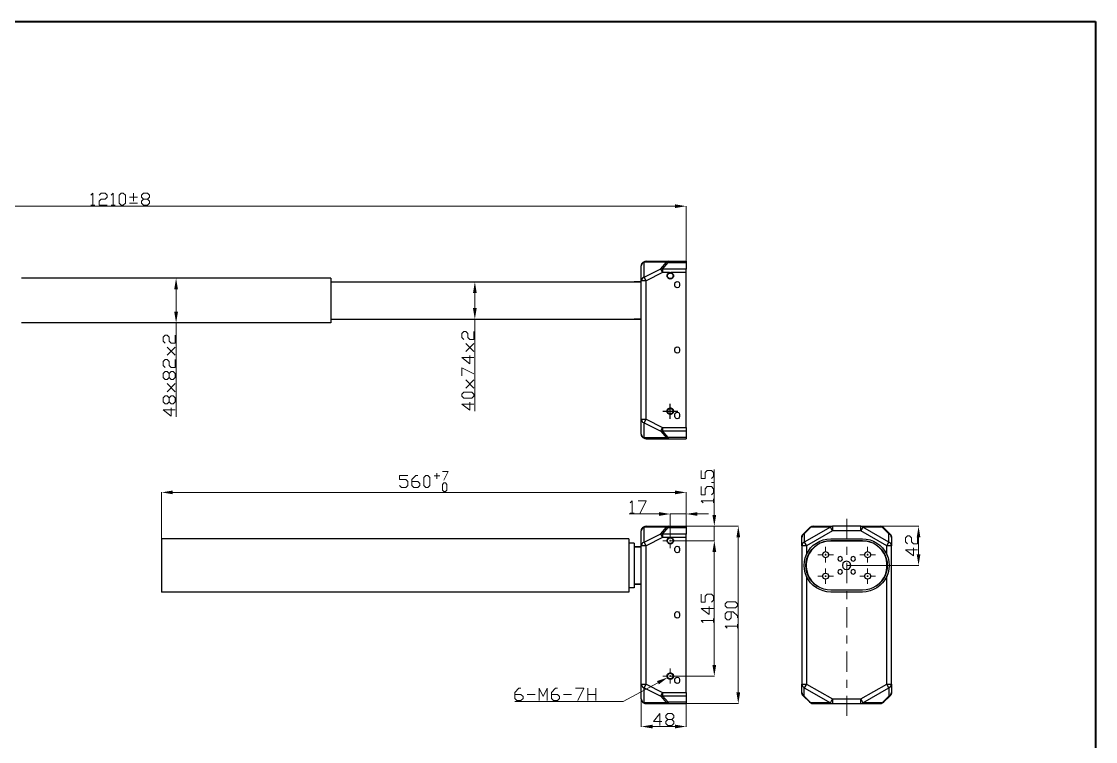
# Model space of a CAD drawing. Header units: millimetres. Extents: x 12 to 201, y 0 to 142.
# Drawn here: x 84.9 to 201.2, y 64.2 to 142.2 of the extents above; entities that cross this region are included whole.
import ezdxf

# ---------------------------------------------------------------- set-up
doc = ezdxf.new("R2010")
doc.units = ezdxf.units.MM

msp = doc.modelspace()

# ---------------------------------------------------------------- hatches: boundary and pattern name
h = msp.add_hatch(color=7)
h.dxf.hatch_style = 2
h.paths.add_polyline_path([(155.6518, 122.382296), (155.6518, 121.977696), (156.865002, 122.180225)])
h = msp.add_hatch(color=7)
h.dxf.hatch_style = 2
h.paths.add_polyline_path([(101.466615, 113.182099), (101.871216, 113.182099), (101.669003, 114.395196)])
h = msp.add_hatch(color=7)
h.dxf.hatch_style = 2
h.paths.add_polyline_path([(133.793583, 112.777816), (134.198007, 112.777816), (133.995901, 113.990701)])
h = msp.add_hatch(color=7)
h.dxf.hatch_style = 2
h.paths.add_polyline_path([(101.466615, 110.755905), (101.871216, 110.755905), (101.669003, 109.542702)])
h = msp.add_hatch(color=7)
h.dxf.hatch_style = 2
h.paths.add_polyline_path([(133.793583, 111.160118), (134.198007, 111.160118), (133.995901, 109.947197)])
h = msp.add_hatch(color=7)
h.dxf.hatch_style = 2
h.paths.add_polyline_path([(101.314991, 91.403398), (101.314991, 90.998797), (100.102106, 91.201221)])
h = msp.add_hatch(color=7)
h.dxf.hatch_style = 2
h.paths.add_polyline_path([(155.6518, 91.403398), (155.6518, 90.998797), (156.865002, 91.201221)])
h = msp.add_hatch(color=7)
h.dxf.hatch_style = 2
h.paths.add_polyline_path([(153.933384, 89.065399), (153.933384, 88.660798), (155.146587, 88.863328)])
h = msp.add_hatch(color=7)
h.dxf.hatch_style = 2
h.paths.add_polyline_path([(158.078205, 89.065399), (158.078205, 88.660798), (156.865002, 88.863328)])
h = msp.add_hatch(color=7)
h.dxf.hatch_style = 2
h.paths.add_polyline_path([(159.707509, 88.756718), (160.112004, 88.756718), (159.909616, 87.543515)])
h = msp.add_hatch(color=7)
h.dxf.hatch_style = 2
h.paths.add_polyline_path([(162.303389, 86.330595), (162.707708, 86.330595), (162.505496, 87.543515)])
h = msp.add_hatch(color=7)
h.dxf.hatch_style = 2
h.paths.add_polyline_path([(181.808896, 86.330595), (182.213391, 86.330595), (182.011285, 87.543515)])
h = msp.add_hatch(color=7)
h.dxf.hatch_style = 2
h.paths.add_polyline_path([(159.707509, 84.763415), (160.112004, 84.763415), (159.909616, 85.976618)])
h = msp.add_hatch(color=7)
h.dxf.hatch_style = 2
h.paths.add_polyline_path([(159.707509, 84.763415), (160.112004, 84.763415), (159.909616, 85.976618)])
h = msp.add_hatch(color=7)
h.dxf.hatch_style = 2
h.paths.add_polyline_path([(181.808896, 84.510826), (182.213391, 84.510826), (182.011285, 83.297623)])
h = msp.add_hatch(color=7)
h.dxf.hatch_style = 2
h.paths.add_polyline_path([(159.707509, 72.53141), (160.112004, 72.53141), (159.909616, 71.318313)])
h = msp.add_hatch(color=7)
h.dxf.hatch_style = 2
h.paths.add_polyline_path([(153.714697, 70.779304), (153.906114, 70.423104), (154.879216, 71.174803)])
h = msp.add_hatch(color=7)
h.dxf.hatch_style = 2
h.paths.add_polyline_path([(162.303389, 69.549203), (162.707708, 69.549203), (162.505496, 68.336)])
h = msp.add_hatch(color=7)
h.dxf.hatch_style = 2
h.paths.add_polyline_path([(153.225712, 66.060513), (153.225712, 65.6563), (152.012615, 65.858406)])
h = msp.add_hatch(color=7)
h.dxf.hatch_style = 2
h.paths.add_polyline_path([(155.6518, 66.060513), (155.6518, 65.6563), (156.865002, 65.858406)])

# ---------------------------------------------------------------- linework, layer by layer
at = {"color": 7, "lineweight": 40}
for points in [[(11.680084, 142.171613), (201.160486, 142.171613)], [(201.160486, 142.171613), (201.160486, 0.2386)]]:
    msp.add_lwpolyline(points, dxfattribs=at)
at = {"color": 7, "lineweight": 9}
for points in [[(92.452684, 123.376213), (92.671794, 123.595323), (92.671794, 122.281226)], [(93.328702, 123.376213), (93.547882, 123.595323), (93.985786, 123.595323), (94.205002, 123.376213), (94.205002, 123.15742), (93.985786, 122.93831), (93.547882, 122.93831), (93.328702, 122.719199), (93.328702, 122.281226), (94.205002, 122.281226)], [(94.643011, 123.376213), (94.862086, 123.595323), (94.862086, 122.281226)], [(97.052412, 122.719129), (97.052412, 123.595605)], [(98.147505, 122.281226), (97.928395, 122.500124), (97.928395, 122.719199), (98.147505, 122.93831), (98.585514, 122.93831), (98.804589, 123.15742), (98.804589, 123.376213), (98.585514, 123.595323), (98.147505, 123.595323), (97.928395, 123.376213), (97.928395, 123.15742), (98.147505, 122.93831)], [(155.6518, 122.180225), (35.605085, 122.180225)], [(92.452684, 122.281226), (92.890587, 122.281226)], [(94.643011, 122.281226), (95.080914, 122.281226)], [(96.614297, 123.157314), (97.490492, 123.157314)], [(96.614297, 122.500195), (97.490492, 122.500195)], [(98.585584, 122.93831), (98.804695, 122.719199), (98.804695, 122.500124), (98.585584, 122.281296), (98.147611, 122.281296)], [(156.865002, 112.208503), (156.865002, 122.198429)], [(101.6508, 114.395196), (101.662583, 114.395196)], [(133.762997, 113.990701), (134.014104, 113.990701)], [(101.669003, 113.182099), (101.669003, 110.756011)], [(133.995795, 112.777816), (133.995795, 111.160012)], [(101.6508, 109.542702), (101.662583, 109.542702)], [(101.669003, 109.542702), (101.669003, 99.366228)], [(133.762997, 109.947197), (134.014104, 109.947197)], [(133.995795, 109.947197), (133.995795, 99.989621)], [(100.472593, 107.352411), (100.2538, 107.571204), (100.2538, 108.009424), (100.472593, 108.228605), (100.691386, 108.228605), (100.910813, 108.009424), (100.910813, 107.571204), (101.129712, 107.352411), (101.567897, 107.352411), (101.567897, 108.228605)], [(132.799384, 107.756624), (132.580592, 107.975699), (132.580592, 108.413708), (132.799384, 108.63303), (133.018601, 108.63303), (133.237711, 108.413708), (133.237711, 107.975699), (133.456504, 107.756624), (133.894689, 107.756624), (133.894689, 108.63303)], [(133.894689, 106.442597), (133.018601, 107.318826)], [(133.018706, 106.442597), (133.894901, 107.318826)], [(101.567897, 106.038208), (100.691386, 106.914402)], [(100.691491, 106.038208), (101.568003, 106.914402)], [(133.456609, 106.004518), (133.456609, 105.128323), (132.580415, 105.785725), (133.894795, 105.785725)], [(100.472593, 104.724005), (100.2538, 104.943115), (100.2538, 105.381018), (100.472593, 105.600411), (100.691386, 105.600411), (100.910813, 105.381018), (100.910813, 104.943115), (101.129712, 104.724005), (101.567897, 104.724005), (101.567897, 105.600411)], [(132.580486, 103.814226), (132.580486, 104.69042), (133.894583, 104.033019)], [(101.567897, 103.628912), (101.348787, 103.409802), (101.129712, 103.409802), (100.910884, 103.628912), (100.910884, 104.066921), (100.691386, 104.285996), (100.472699, 104.285996), (100.2538, 104.066921), (100.2538, 103.628912), (100.472699, 103.409802), (100.691386, 103.409802), (100.910884, 103.628912)], [(100.910813, 104.066815), (101.129606, 104.285925), (101.348716, 104.285925), (101.567791, 104.066815), (101.567791, 103.628806)], [(101.567897, 102.095705), (100.691386, 102.971899)], [(100.691491, 102.095705), (101.568003, 102.971899)], [(133.894689, 102.499917), (133.018601, 103.376111)], [(133.018706, 102.499917), (133.894901, 103.376111)], [(101.567897, 101.0004), (101.348787, 100.781501), (101.129712, 100.781501), (100.910884, 101.0004), (100.910884, 101.438621), (100.691386, 101.657413), (100.472699, 101.657413), (100.2538, 101.438621), (100.2538, 101.0004), (100.472699, 100.781501), (100.691386, 100.781501), (100.910884, 101.0004)], [(100.910813, 101.438621), (101.129606, 101.657413), (101.348716, 101.657413), (101.567791, 101.438621), (101.567791, 101.00033)], [(101.129712, 100.343316), (101.129712, 99.467122), (100.253483, 100.124418), (101.568003, 100.124418)], [(133.456609, 100.966816), (133.456609, 100.090516), (132.580415, 100.747917), (133.894795, 100.747917)], [(125.855201, 91.937398), (126.073994, 91.718499), (126.512285, 91.718499), (126.731395, 91.937398), (126.731395, 92.375618), (126.512285, 92.594411), (125.855201, 92.594411), (125.855201, 93.032596), (126.731395, 93.032596)], [(127.16951, 92.375513), (127.826206, 92.375513), (128.045598, 92.156402), (128.045598, 91.937327), (127.826206, 91.718499), (127.388302, 91.718499), (127.16951, 91.937327), (127.16951, 92.594411), (127.607413, 93.032596), (127.826206, 93.032596)], [(130.191898, 92.988817), (129.5787, 92.988817)], [(129.885193, 92.682006), (129.885193, 93.295628)], [(130.498709, 93.448698), (131.111907, 93.448698), (130.651885, 92.52883)], [(159.589611, 92.699221), (159.808404, 92.918296), (159.808404, 93.3562), (159.589611, 93.575627), (159.151391, 93.575627), (158.932598, 93.3562), (158.932598, 92.699221), (158.494307, 92.699221), (158.494307, 93.575627)], [(159.909616, 88.756718), (159.909616, 93.676416)], [(159.589611, 90.94701), (159.808404, 91.165908), (159.808404, 91.604129), (159.589611, 91.823204), (159.151391, 91.823204), (158.932598, 91.604129), (158.932598, 90.94701), (158.494307, 90.94701), (158.494307, 91.823204)], [(159.80851, 92.261318), (159.589717, 92.261318)], [(100.102106, 85.032902), (100.102106, 91.219319)], [(101.314991, 91.201327), (155.651588, 91.201327)], [(156.865002, 85.032902), (156.865002, 91.219319)], [(150.793485, 90.059315), (151.012596, 90.278425), (151.012596, 88.964328)], [(151.669609, 90.278601), (152.546085, 90.278601), (151.88879, 88.964398)], [(158.713487, 90.070921), (158.494412, 90.289714), (159.80851, 90.289714)], [(159.80851, 90.070921), (159.80851, 90.508824)], [(153.933384, 88.863328), (150.692485, 88.863328)], [(150.793485, 88.964328), (151.231706, 88.964328)], [(155.146587, 86.791711), (155.146587, 88.881601)], [(156.865002, 88.863328), (155.146587, 88.863328)], [(156.865002, 87.0443), (156.865002, 88.881425)], [(158.078205, 88.863328), (159.291091, 88.863328)], [(174.234016, 86.168529), (174.234016, 88.330527)], [(155.26639, 87.543515), (159.927713, 87.543515)], [(155.627811, 87.543515), (162.523911, 87.543515)], [(159.909616, 85.976618), (159.909616, 87.543515)], [(176.815291, 87.543515), (182.0291, 87.543515)], [(155.146587, 86.234498), (155.146587, 86.78522)], [(155.146587, 85.890716), (155.146587, 86.062413)], [(162.505496, 86.330595), (162.505496, 69.549203)], [(180.814909, 85.639821), (180.596117, 85.858613), (180.596117, 86.296799), (180.814909, 86.515909), (181.033702, 86.515909), (181.252813, 86.296799), (181.252813, 85.858613), (181.471887, 85.639821), (181.909896, 85.639821), (181.909896, 86.515909)], [(182.011214, 86.330595), (182.011214, 84.51072)], [(154.337914, 85.976618), (154.8886, 85.976618)], [(155.060685, 85.976618), (155.232312, 85.976618)], [(155.146587, 85.16791), (155.146587, 85.718702)], [(155.152901, 85.976618), (159.92789, 85.976618)], [(155.309394, 85.976618), (159.92789, 85.976618)], [(155.404185, 85.976618), (155.955189, 85.976618)], [(171.953096, 84.718224), (171.953096, 85.299425)], [(174.234016, 84.449795), (174.234016, 85.309303)], [(176.502201, 84.718224), (176.502201, 85.299425)], [(181.471993, 85.2016), (181.471993, 84.325512), (180.595799, 84.982807), (181.910002, 84.982807)], [(159.909616, 84.763415), (159.909616, 72.531516)], [(159.909616, 84.763415), (159.909616, 83.55053)], [(171.114014, 84.460308), (171.695392, 84.460308)], [(171.866983, 84.460308), (172.038892, 84.460308)], [(171.953096, 84.374407), (171.953096, 84.545998)], [(171.953096, 83.621226), (171.953096, 84.202428)], [(172.210695, 84.460308), (172.792284, 84.460308)], [(175.663084, 84.460308), (176.244391, 84.460308)], [(176.4163, 84.460308), (176.587891, 84.460308)], [(176.502201, 84.374407), (176.502201, 84.545998)], [(176.502201, 83.621226), (176.502201, 84.202428)], [(176.760117, 84.460308), (177.341283, 84.460308)], [(171.953096, 82.392819), (171.953096, 82.974408)], [(174.234016, 81.366623), (174.234016, 83.590499)], [(174.234016, 83.297623), (182.0291, 83.297623)], [(176.502201, 82.392819), (176.502201, 82.974408)], [(171.114014, 82.13522), (171.695392, 82.13522)], [(171.866983, 82.13522), (172.038892, 82.13522)], [(171.953096, 82.049319), (171.953096, 82.221016)], [(171.953096, 81.296103), (171.953096, 81.87741)], [(172.210695, 82.13522), (172.792284, 82.13522)], [(175.663084, 82.13522), (176.244391, 82.13522)], [(176.4163, 82.13522), (176.587891, 82.13522)], [(176.502201, 82.049319), (176.502201, 82.221016)], [(176.502201, 81.296103), (176.502201, 81.87741)], [(176.760117, 82.13522), (177.341283, 82.13522)], [(174.234016, 79.648102), (174.234016, 80.507327)], [(159.589611, 79.304602), (159.808404, 79.523395), (159.808404, 79.961615), (159.589611, 80.180796), (159.151391, 80.180796), (158.932598, 79.961615), (158.932598, 79.304602), (158.494307, 79.304602), (158.494307, 80.180796)], [(159.370607, 78.866417), (159.370607, 77.990328), (158.494201, 78.647624), (159.808616, 78.647624)], [(162.404496, 77.611304), (162.404496, 77.830097), (161.966204, 78.268423), (161.309085, 78.268423), (161.090292, 78.049525), (161.090292, 77.611304), (161.309085, 77.392511), (161.528196, 77.392511), (161.747412, 77.611304), (161.747412, 78.268423)], [(174.234016, 76.564718), (174.234016, 78.788911)], [(158.713487, 77.114311), (158.494412, 77.333103), (159.80851, 77.333103)], [(159.80851, 77.114311), (159.80851, 77.552214)], [(161.309085, 76.516105), (161.090292, 76.735216), (162.404496, 76.735216)], [(162.404496, 76.516105), (162.404496, 76.954008)], [(174.234016, 74.846126), (174.234016, 75.705316)], [(174.234016, 71.762919), (174.234016, 73.98683)], [(155.146587, 71.576123), (155.146587, 72.127126)], [(154.337914, 71.318419), (154.8886, 71.318419)], [(155.060685, 71.318419), (155.232312, 71.318419)], [(155.137414, 71.318419), (155.155582, 71.318419)], [(155.146587, 71.232306), (155.146587, 71.404214)], [(155.146587, 71.309317), (155.146587, 71.327309)], [(155.146587, 70.509499), (155.146587, 71.060609)], [(155.152901, 71.318419), (159.92789, 71.318419)], [(155.404185, 71.318419), (155.955189, 71.318419)], [(174.234016, 70.044326), (174.234016, 70.903517)], [(138.333903, 69.337607), (138.990987, 69.337607), (139.210415, 69.118496), (139.210415, 68.899421), (138.990987, 68.680629), (138.553014, 68.680629), (138.333903, 68.899421), (138.333903, 69.556505), (138.772194, 69.994726), (138.990987, 69.994726)], [(140.962415, 68.680523), (140.962415, 69.99462), (141.400283, 69.118496), (141.838504, 69.99462), (141.838504, 68.680523)], [(142.276583, 69.337607), (142.933702, 69.337607), (143.152812, 69.118496), (143.152812, 68.899421), (142.933702, 68.680629), (142.495517, 68.680629), (142.276583, 68.899421), (142.276583, 69.556505), (142.714592, 69.994726), (142.933702, 69.994726)], [(144.904813, 69.994796), (145.781289, 69.994796), (145.123888, 68.680629)], [(146.219086, 68.680523), (146.219086, 69.99462)], [(147.095104, 69.994796), (147.095104, 68.680629)], [(150.043903, 68.579417), (153.810406, 70.601221)], [(138.333903, 68.579417), (150.043903, 68.579417)], [(139.648106, 69.337607), (140.524301, 69.337607)], [(143.590892, 69.337607), (144.467016, 69.337607)], [(146.219086, 69.337607), (147.09521, 69.337607)], [(152.012615, 69.465312), (152.012615, 65.840203)], [(156.865002, 69.192721), (156.865002, 65.840027)], [(174.234016, 67.02282), (174.234016, 69.184819)], [(156.133588, 68.336), (162.523911, 68.336)], [(154.219592, 66.397521), (153.343504, 66.397521), (154.000906, 67.273716), (154.000906, 65.959301)], [(154.876817, 65.959407), (154.657884, 66.178517), (154.657884, 66.397627), (154.876817, 66.61642), (155.315003, 66.61642), (155.533796, 66.835495), (155.533796, 67.054711), (155.315003, 67.273504), (154.876817, 67.273504), (154.657884, 67.054711), (154.657884, 66.835495), (154.876817, 66.61642)], [(155.315003, 66.616526), (155.533796, 66.397698), (155.533796, 66.178623), (155.315003, 65.959513), (154.876712, 65.959513)], [(153.225712, 65.858301), (155.6518, 65.858301)]]:
    msp.add_lwpolyline(points, dxfattribs=at)
for points in [[(95.738209, 122.281226), (95.518993, 122.500124), (95.518993, 123.376213), (95.738209, 123.595323), (95.957284, 123.595323), (96.176112, 123.376213), (96.176112, 122.500124), (95.957284, 122.281226)], [(133.894689, 101.6239), (133.675896, 101.405001), (132.799384, 101.405001), (132.580592, 101.6239), (132.580592, 101.842622), (132.799384, 102.06212), (133.675896, 102.06212), (133.894689, 101.842622)], [(128.702611, 91.718429), (128.483501, 91.937221), (128.483501, 92.813416), (128.702611, 93.032596), (128.92151, 93.032596), (129.140585, 92.813416), (129.140585, 91.937221), (128.92151, 91.718429)], [(130.651885, 91.302327), (130.498603, 91.455609), (130.498603, 92.068808), (130.651885, 92.222125), (130.805202, 92.222125), (130.958696, 92.068808), (130.958696, 91.455609), (130.805202, 91.302327)], [(162.404496, 78.925507), (162.185597, 78.706397), (161.309085, 78.706397), (161.090292, 78.925507), (161.090292, 79.1443), (161.309085, 79.363516), (162.185597, 79.363516), (162.404496, 79.1443)]]:
    msp.add_lwpolyline(points, close=True, dxfattribs=at)
at = {"color": 7, "lineweight": 25}
for points in [[(152.316815, 116.112024), (152.156795, 116.01621), (152.050186, 115.875099), (152.012615, 115.709505)], [(152.012615, 115.709505), (152.014484, 115.75332), (152.020199, 115.7971), (152.030007, 115.840103), (152.043095, 115.882225), (152.059993, 115.9229), (152.080383, 115.9622), (152.104196, 115.999312), (152.131007, 116.034025), (152.160711, 116.066798)], [(152.012615, 114.099815), (152.012615, 115.709399)], [(152.160817, 116.066728), (152.193096, 116.096396), (152.228091, 116.123207), (152.265415, 116.14702), (152.304503, 116.16741), (152.345214, 116.184308), (152.387194, 116.197608), (152.430198, 116.207027), (152.474013, 116.212919), (152.518216, 116.214612)], [(152.518004, 116.214718), (152.411783, 116.188224), (152.316709, 116.112095)], [(154.718914, 116.112024), (152.316815, 116.112024)], [(152.316815, 114.502299), (152.316815, 116.111918)], [(152.316815, 114.502299), (154.10621, 115.39712)], [(152.518004, 116.214718), (154.920103, 116.214718)], [(154.10621, 115.39712), (154.718914, 116.111918)], [(154.307505, 114.994706), (154.10621, 115.397226)], [(154.307505, 115.351929), (154.10621, 115.39712)], [(156.865002, 115.351929), (154.307399, 115.351929)], [(154.307505, 115.351929), (154.920209, 116.066728)], [(154.307505, 115.351929), (154.307505, 115.188029)], [(154.307505, 115.187923), (154.307505, 114.994495)], [(154.920209, 116.214718), (154.813811, 116.188224), (154.718914, 116.112095)], [(154.920209, 116.066728), (154.718914, 116.111918)], [(154.920209, 116.176406), (154.920209, 116.214824)], [(154.920209, 116.214718), (156.865002, 116.214718)], [(154.920209, 116.176406), (154.920209, 116.066728)], [(154.920209, 116.066728), (156.865002, 116.066728)], [(156.865002, 116.214718), (156.865002, 116.066798)], [(156.865002, 116.066728), (156.865002, 115.352)], [(156.865002, 114.994706), (156.865002, 115.352)], [(118.399595, 114.395196), (84.9382, 114.395196)], [(118.399595, 114.395196), (118.399595, 109.542702)], [(118.399595, 113.990701), (152.012685, 113.990701)], [(152.012615, 113.990701), (151.254284, 113.990701)], [(152.316815, 114.502299), (152.156795, 114.40652), (152.050186, 114.265409), (152.012615, 114.099709)], [(152.012615, 99.122423), (152.012615, 114.099921)], [(152.160817, 114.099815), (152.012685, 114.099815)], [(152.518004, 114.099815), (152.160711, 114.099815)], [(152.518004, 114.099815), (152.316709, 114.502405)], [(152.518004, 99.122423), (152.518004, 114.099921)], [(154.307505, 114.994706), (152.51811, 114.099815)], [(155.075608, 114.994706), (154.307399, 114.994706)], [(155.217495, 114.994706), (155.278314, 114.976221), (155.335393, 114.947117), (155.387216, 114.907218), (155.431596, 114.857511), (155.465992, 114.800114), (155.488393, 114.739013), (155.499117, 114.675725), (155.498588, 114.612119), (155.486417, 114.549924), (155.463205, 114.490199), (155.428703, 114.434919), (155.383689, 114.385318), (155.329996, 114.345525), (155.271505, 114.316915), (155.20991, 114.299699), (155.146587, 114.294019), (155.083193, 114.299699), (155.021597, 114.316915), (154.963107, 114.345525), (154.908991, 114.385318), (154.864117, 114.434919), (154.829898, 114.490199), (154.806509, 114.549924), (154.794514, 114.612119), (154.793703, 114.675725), (154.804498, 114.739013), (154.827111, 114.800114), (154.861295, 114.857511), (154.90571, 114.907218), (154.957392, 114.947117), (155.014507, 114.976221), (155.075608, 114.994706)], [(155.146587, 114.344713), (155.091095, 114.350111), (155.037402, 114.365104), (154.987696, 114.389728), (154.942999, 114.422818), (154.905392, 114.464023), (154.8759, 114.511225), (154.855616, 114.562695), (154.844785, 114.617305), (154.844609, 114.673008), (154.854204, 114.727513), (154.873501, 114.77983), (154.902288, 114.827596), (154.939294, 114.8688), (154.983215, 114.903408), (155.032604, 114.928525), (155.085486, 114.94493)], [(155.075608, 114.994706), (155.146587, 115.002326)], [(155.075608, 114.94493), (155.085486, 114.994706)], [(155.085486, 114.94493), (155.146587, 114.951103)], [(155.2073, 114.94493), (155.260499, 114.928525), (155.309711, 114.903408), (155.354091, 114.8688), (155.390815, 114.827596), (155.41939, 114.77983), (155.438898, 114.727513), (155.448706, 114.673008), (155.448494, 114.617305), (155.437205, 114.562695), (155.416814, 114.511225), (155.387393, 114.464023), (155.349787, 114.422818), (155.305407, 114.389728), (155.255313, 114.365104), (155.201585, 114.350111), (155.146516, 114.344713)], [(155.146587, 114.951315), (155.146587, 115.002397)], [(155.146587, 115.002397), (155.217495, 114.994706)], [(155.146587, 114.94493), (155.2073, 114.951103)], [(155.2073, 114.94493), (155.217495, 114.994706)], [(156.865002, 114.994706), (155.217495, 114.994706)], [(155.6518, 113.78863), (155.685702, 113.914995), (155.7782, 114.007528), (155.904812, 114.041395), (156.031001, 114.007528), (156.123711, 113.914995), (156.157401, 113.78863)], [(156.865002, 98.227496), (156.865002, 114.994706)], [(155.6518, 113.586523), (155.6518, 113.7887)], [(156.157401, 113.586523), (156.123711, 113.460229), (156.031001, 113.367695), (155.9046, 113.333405), (155.7782, 113.367695), (155.685807, 113.460229), (155.6518, 113.586523)], [(156.157401, 113.78863), (156.157401, 113.586523)], [(118.399595, 109.542702), (84.9382, 109.542702)], [(118.399595, 109.947197), (152.012685, 109.947197)], [(152.012615, 109.947197), (151.254284, 109.947197)], [(155.6518, 106.712225), (155.685702, 106.83852), (155.7782, 106.930912), (155.904812, 106.96492), (156.031001, 106.930912), (156.123711, 106.83852), (156.157401, 106.712225)], [(155.6518, 106.510013), (155.6518, 106.712225)], [(156.157401, 106.510013), (156.123711, 106.383613), (156.031001, 106.29122), (155.9046, 106.257318), (155.7782, 106.29122), (155.685807, 106.383613), (155.6518, 106.510013)], [(156.157401, 106.712225), (156.157401, 106.510013)], [(154.337914, 99.989621), (155.955294, 99.989621)], [(155.146587, 99.635715), (155.081499, 99.641606), (155.0162, 99.660515), (154.952312, 99.693605), (154.896291, 99.739396), (154.850183, 99.796511), (154.81741, 99.859305), (154.799101, 99.923405), (154.792609, 99.989621), (154.798501, 100.054426), (154.81741, 100.11962), (154.8505, 100.183614), (154.896291, 100.239917), (154.953406, 100.285919), (155.0162, 100.31841), (155.080088, 100.337107), (155.146587, 100.343316)], [(155.146587, 99.180913), (155.146587, 100.7984)], [(155.146587, 100.343316), (155.211286, 100.337601), (155.276585, 100.31841), (155.340791, 100.28532), (155.396812, 100.239811), (155.442885, 100.182696), (155.475305, 100.11962), (155.494002, 100.055802), (155.500317, 99.989621), (155.494602, 99.924816), (155.475305, 99.859305), (155.442285, 99.795417), (155.396812, 99.739396), (155.339591, 99.693323), (155.276585, 99.660515), (155.212697, 99.6421), (155.146587, 99.635715)], [(152.012615, 99.122423), (152.160711, 99.122423)], [(152.012615, 99.122423), (152.050186, 98.956723), (152.156795, 98.81533), (152.316709, 98.719798)], [(152.012615, 97.512698), (152.012615, 99.122317)], [(152.160817, 99.122423), (152.518216, 99.122423)], [(152.316815, 98.719798), (152.51811, 99.122423)], [(152.518004, 99.122423), (154.307399, 98.227496)], [(155.6518, 99.635715), (155.685702, 99.762009), (155.7782, 99.854401), (155.904812, 99.888727), (156.031001, 99.854401), (156.123711, 99.762009), (156.157401, 99.635715)], [(155.6518, 99.433502), (155.6518, 99.635715)], [(156.157401, 99.433502), (156.123711, 99.307102), (156.031001, 99.21471), (155.9046, 99.180808), (155.7782, 99.21471), (155.685807, 99.307102), (155.6518, 99.433502)], [(156.157401, 99.635715), (156.157401, 99.433502)], [(152.316815, 98.719798), (154.10621, 97.825012)], [(152.316815, 97.110214), (152.316815, 98.719727)], [(154.10621, 97.825012), (154.307505, 98.227496)], [(154.10621, 97.825012), (154.307505, 97.870203)], [(154.10621, 97.825012), (154.718914, 97.11032)], [(154.307505, 98.227496), (156.865002, 98.227496)], [(154.307505, 98.227496), (154.307505, 98.034103)], [(154.307505, 98.034209), (154.307505, 97.870309)], [(154.307505, 97.870309), (156.865002, 97.870309)], [(154.920209, 97.155405), (154.307505, 97.870203)], [(156.865002, 98.227496), (156.865002, 97.870203)], [(156.865002, 97.870309), (156.865002, 97.15551)], [(152.012615, 97.512698), (152.050186, 97.346998), (152.156795, 97.205922), (152.316709, 97.110108)], [(152.160817, 97.155405), (152.131113, 97.187895), (152.104302, 97.222715), (152.080489, 97.260003), (152.060204, 97.299303), (152.043201, 97.339801), (152.029901, 97.381923), (152.020305, 97.424821), (152.014308, 97.468706), (152.012685, 97.512804)], [(152.518004, 97.007414), (152.474189, 97.009425), (152.430092, 97.014823), (152.387194, 97.0247), (152.345284, 97.037612), (152.304291, 97.054616), (152.265309, 97.075006), (152.228197, 97.098713), (152.193202, 97.125595), (152.160711, 97.155299)], [(154.718914, 97.110214), (152.316815, 97.110214)], [(152.316815, 97.110214), (152.411783, 97.033626), (152.51811, 97.00752)], [(152.518004, 97.007414), (154.920103, 97.007414)], [(154.718914, 97.110214), (154.920209, 97.155405)], [(154.718914, 97.110214), (154.813811, 97.033626), (154.920209, 97.00752)], [(156.865002, 97.155405), (154.920103, 97.155405)], [(154.920209, 97.155405), (154.920209, 97.045726)], [(154.920209, 97.007414), (154.920209, 97.045902)], [(154.920209, 97.007414), (156.865002, 97.007414)], [(156.865002, 97.155405), (156.865002, 97.00752)], [(152.316815, 87.440822), (152.156795, 87.344901), (152.050186, 87.203896), (152.012615, 87.038126)], [(152.012615, 87.038196), (152.014484, 87.082117), (152.020199, 87.125897), (152.030007, 87.168901), (152.043095, 87.211022), (152.059993, 87.251698), (152.080383, 87.290997), (152.104196, 87.328003), (152.131007, 87.362823), (152.160711, 87.395596)], [(152.160817, 87.395525), (152.193096, 87.425229), (152.228091, 87.452005), (152.265415, 87.475817), (152.304503, 87.496208), (152.345214, 87.513106), (152.387194, 87.526406), (152.430198, 87.536001), (152.474013, 87.541716), (152.518216, 87.54341)], [(152.518004, 87.543515), (152.411783, 87.517198), (152.316709, 87.440928)], [(154.718914, 87.440822), (152.316815, 87.440822)], [(152.316815, 85.831097), (152.316815, 87.440716)], [(152.518004, 87.543515), (154.920103, 87.543515)], [(154.10621, 86.726023), (154.718914, 87.440716)], [(154.307505, 86.680727), (154.920209, 87.395419)], [(154.920209, 87.543515), (154.813811, 87.517198), (154.718914, 87.440928)], [(154.920209, 87.395525), (154.718914, 87.440716)], [(154.920209, 87.505098), (154.920209, 87.543515)], [(154.920209, 87.543515), (156.865002, 87.543515)], [(154.920209, 87.505098), (154.920209, 87.395419)], [(154.920209, 87.395525), (156.865002, 87.395525)], [(156.865002, 87.543515), (156.865002, 87.395701)], [(156.865002, 87.395525), (156.865002, 86.680797)], [(170.237997, 87.395525), (169.523304, 86.680797)], [(172.467305, 87.440822), (169.650692, 85.831203)], [(170.365596, 87.440822), (169.650798, 86.726129)], [(170.237997, 87.395525), (170.254083, 87.41073), (170.270487, 87.425229), (170.287809, 87.439023), (170.305589, 87.452005), (170.323898, 87.464528), (170.342595, 87.475817), (170.362104, 87.486224), (170.381895, 87.496208), (170.402003, 87.505204)], [(170.365596, 87.440822), (170.238103, 87.395525)], [(172.467305, 87.440822), (170.365385, 87.440822)], [(170.595608, 87.543515), (170.474005, 87.517198), (170.365702, 87.440928)], [(170.402003, 87.505098), (170.422605, 87.513), (170.443207, 87.520408), (170.464797, 87.5263), (170.486317, 87.531697), (170.507801, 87.535895), (170.529497, 87.539317), (170.551299, 87.54161), (170.573312, 87.543304), (170.595713, 87.543515)], [(170.595608, 87.543515), (172.697387, 87.543515)], [(172.697316, 87.543515), (172.57589, 87.517198), (172.467411, 87.440928)], [(172.697316, 87.038196), (172.467411, 87.440928)], [(175.758087, 87.543515), (172.697316, 87.543515)], [(172.697316, 87.543515), (172.697316, 87.395701)], [(172.697316, 87.395525), (172.697316, 87.038126)], [(175.758087, 87.543515), (177.860007, 87.543515)], [(175.758087, 87.395525), (175.758087, 87.54341)], [(175.758087, 87.038196), (175.758087, 87.395596)], [(175.988098, 87.440822), (175.879196, 87.51741), (175.758193, 87.543515)], [(175.988098, 87.440822), (175.758193, 87.038126)], [(178.089807, 87.440822), (175.987992, 87.440822)], [(178.804605, 85.831097), (175.987992, 87.440716)], [(177.859796, 87.543515), (177.881809, 87.543198), (177.903611, 87.541505), (177.925695, 87.539317), (177.947708, 87.536213), (177.969192, 87.531627), (177.990712, 87.526229), (178.011596, 87.520303), (178.032516, 87.513212), (178.0534, 87.505098)], [(178.089807, 87.440822), (177.980904, 87.51741), (177.860007, 87.543515)], [(178.053294, 87.505098), (178.073403, 87.496314), (178.093194, 87.486506), (178.112385, 87.475711), (178.131117, 87.464423), (178.149814, 87.452216), (178.167312, 87.439305), (178.18481, 87.425405), (178.201214, 87.41073), (178.216983, 87.395419)], [(178.217089, 87.395525), (178.089807, 87.440716)], [(178.804605, 86.726023), (178.089913, 87.440716)], [(178.931887, 86.680727), (178.217195, 87.395419)], [(100.102106, 86.178724), (100.102106, 80.416522)], [(150.648106, 86.178724), (100.102211, 86.178724)], [(150.648106, 86.178724), (150.648106, 80.416522)], [(152.012615, 85.428507), (152.012615, 87.038126)], [(152.316815, 85.831097), (154.10621, 86.725918)], [(154.307505, 86.323328), (152.51811, 85.428507)], [(154.307505, 86.323328), (154.10621, 86.726023)], [(154.307505, 86.680727), (154.10621, 86.725918)], [(156.865002, 86.680727), (154.307399, 86.680727)], [(155.075608, 86.323328), (154.307399, 86.323328)], [(154.307505, 86.680727), (154.307505, 86.51672)], [(154.307505, 86.51672), (154.307505, 86.323328)], [(155.217495, 86.323328), (155.278314, 86.305018), (155.335393, 86.275914), (155.387216, 86.236015), (155.431596, 86.186203), (155.465992, 86.129229), (155.488393, 86.067811), (155.499117, 86.004522), (155.498588, 85.940811), (155.486417, 85.878616), (155.463205, 85.818996), (155.428703, 85.763505), (155.383689, 85.714116), (155.329996, 85.674322), (155.271505, 85.645712), (155.20991, 85.628426), (155.146587, 85.622817), (155.083193, 85.628426), (155.021597, 85.645712), (154.963107, 85.674322), (154.908991, 85.714116), (154.864117, 85.763505), (154.829898, 85.818996), (154.806509, 85.878616), (154.794514, 85.940811), (154.793703, 86.004522), (154.804498, 86.067811), (154.827111, 86.129229), (154.861295, 86.186203), (154.90571, 86.236015), (154.957392, 86.275914), (155.014507, 86.305018), (155.075608, 86.323328)], [(155.146587, 85.673511), (155.091095, 85.678803), (155.037402, 85.693796), (154.987696, 85.71842), (154.942999, 85.751404), (154.905392, 85.79282), (154.8759, 85.840022), (154.855616, 85.891528), (154.844785, 85.945996), (154.844609, 86.0017), (154.854204, 86.056204), (154.873501, 86.108627), (154.902288, 86.156323), (154.939294, 86.197598), (154.983215, 86.232099), (155.032604, 86.257323), (155.085486, 86.273727)], [(155.075608, 86.323328), (155.146587, 86.331018)], [(155.075608, 86.273727), (155.085486, 86.323504)], [(155.085486, 86.273727), (155.146587, 86.279724)], [(155.2073, 86.273727), (155.260499, 86.257323), (155.309711, 86.232099), (155.354091, 86.197703), (155.390815, 86.156428), (155.41939, 86.108627), (155.438898, 86.05631), (155.448706, 86.0017), (155.448494, 85.945996), (155.437205, 85.891528), (155.416814, 85.840022), (155.387393, 85.79282), (155.349787, 85.75151), (155.305407, 85.71842), (155.255313, 85.693796), (155.201585, 85.678803), (155.146516, 85.673511)], [(155.146587, 86.279724), (155.146587, 86.33123)], [(155.146587, 86.331124), (155.217495, 86.323504)], [(155.146587, 86.273727), (155.2073, 86.279724)], [(155.2073, 86.273727), (155.217495, 86.323504)], [(156.865002, 86.323328), (155.217495, 86.323328)], [(156.865002, 86.323328), (156.865002, 86.680797)], [(156.865002, 69.5564), (156.865002, 86.323328)], [(169.650692, 86.726023), (169.449503, 86.559124), (169.375102, 86.323328)], [(169.375208, 86.323328), (169.375702, 86.345129), (169.377184, 86.367213), (169.379688, 86.389226), (169.382793, 86.41131), (169.387414, 86.43283), (169.392706, 86.453996), (169.398703, 86.475198), (169.405688, 86.496118), (169.41359, 86.51672)], [(169.375208, 85.428507), (169.375208, 86.323328)], [(169.41359, 86.51672), (169.422586, 86.536829), (169.432217, 86.556796), (169.443012, 86.576022), (169.454512, 86.59472), (169.466507, 86.613417), (169.479383, 86.630915), (169.493283, 86.648095), (169.507994, 86.664499), (169.523304, 86.680621)], [(169.650692, 86.726023), (169.523198, 86.680727)], [(172.508898, 80.416522), (172.099005, 80.445909), (171.697509, 80.533221), (171.312487, 80.676802), (170.951384, 80.873899), (170.622313, 81.120208), (170.331694, 81.411109), (170.085385, 81.740215), (169.888288, 82.101001), (169.744707, 82.486128), (169.657395, 82.887519), (169.627903, 83.297517), (169.657395, 83.707727), (169.744707, 84.109506), (169.888288, 84.494598), (170.085385, 84.855313), (170.331694, 85.18442), (170.622313, 85.47532), (170.951384, 85.72163), (171.312487, 85.918409), (171.697509, 86.062307), (172.099005, 86.149408), (172.508898, 86.17883)], [(169.650692, 86.726023), (169.650692, 85.831097)], [(172.697316, 87.038196), (169.880703, 85.428613)], [(172.508898, 86.178724), (175.946012, 86.178724)], [(175.758087, 87.038196), (172.697316, 87.038196)], [(178.574594, 85.428507), (175.758087, 87.038126)], [(175.946117, 86.178724), (176.356116, 86.149302), (176.757789, 86.062201), (177.142916, 85.918303), (177.503984, 85.72163), (177.832985, 85.47532), (178.123391, 85.184314), (178.369983, 84.855313), (178.567115, 84.494528), (178.710414, 84.1094), (178.798008, 83.707727), (178.827112, 83.297729), (178.798008, 82.887413), (178.710414, 82.486023), (178.567115, 82.100895), (178.369983, 81.740215), (178.123391, 81.411003), (177.832985, 81.120102), (177.503984, 80.873899), (177.142916, 80.676802), (176.757789, 80.533221), (176.356116, 80.44612), (175.946117, 80.416522)], [(179.080089, 86.323328), (179.005512, 86.559195), (178.804499, 86.726023)], [(178.804605, 85.831097), (178.804605, 86.725918)], [(178.931887, 86.680727), (178.804711, 86.725918)], [(178.931887, 86.680727), (178.94741, 86.664499), (178.961591, 86.648201), (178.975385, 86.630915), (178.988685, 86.613417), (179.000891, 86.59472), (179.012215, 86.576022), (179.022904, 86.556796), (179.0325, 86.536829), (179.041601, 86.51672)], [(179.041496, 86.51672), (179.049398, 86.49633), (179.0567, 86.47541), (179.062697, 86.453926), (179.067989, 86.432724), (179.072293, 86.411205), (179.075715, 86.389509), (179.078184, 86.367319), (179.079701, 86.345306), (179.080195, 86.323328)], [(179.080089, 86.323328), (179.080089, 85.428507)], [(151.254284, 85.724029), (150.647612, 85.724029)], [(151.254284, 85.724029), (151.254284, 80.8715)], [(152.012615, 85.319498), (151.254284, 85.319498)], [(151.254284, 85.319498), (152.012685, 85.319498)], [(152.316815, 85.831097), (152.156795, 85.735529), (152.050186, 85.594206), (152.012615, 85.428507)], [(152.012615, 70.451009), (152.012615, 85.428507)], [(152.160817, 85.428507), (152.012685, 85.428507)], [(152.518004, 85.428507), (152.160711, 85.428507)], [(152.518004, 85.428507), (152.316709, 85.831203)], [(152.518004, 70.451009), (152.518004, 85.428507)], [(155.6518, 85.117321), (155.685702, 85.243722), (155.7782, 85.33622), (155.904812, 85.370122), (156.031001, 85.33622), (156.123711, 85.243722), (156.157401, 85.117321)], [(155.6518, 84.915321), (155.6518, 85.117427)], [(156.157401, 84.915321), (156.123711, 84.788921), (156.031001, 84.696422), (155.9046, 84.662203), (155.7782, 84.696422), (155.685807, 84.788921), (155.6518, 84.915321)], [(156.157401, 85.117321), (156.157401, 84.915215)], [(169.650692, 85.831097), (169.449503, 85.664621), (169.375102, 85.428507)], [(169.375208, 85.428507), (169.375208, 70.451009)], [(169.523198, 85.428507), (169.375314, 85.428507)], [(169.880703, 85.428507), (169.523092, 85.428507)], [(169.650692, 85.831097), (169.880597, 85.428507)], [(172.508898, 80.618911), (172.127898, 80.646004), (171.754306, 80.727425), (171.396096, 80.860599), (171.060816, 81.044114), (170.754887, 81.273102), (170.484588, 81.543718), (170.255283, 81.849611), (170.072403, 82.184927), (169.9387, 82.543102), (169.857596, 82.916623), (169.830115, 83.297729), (169.857596, 83.678905), (169.9387, 84.052603), (170.072403, 84.410602), (170.255283, 84.746129), (170.484588, 85.052022), (170.754887, 85.322426), (171.060816, 85.551309), (171.396096, 85.734506), (171.754306, 85.867997), (172.127898, 85.949418), (172.508898, 85.976618)], [(172.508898, 85.9515), (172.113716, 85.921796), (171.726895, 85.833601), (171.357713, 85.688504), (171.014214, 85.490313), (170.704016, 85.24291), (170.434317, 84.952327), (170.210903, 84.624597), (170.038995, 84.267303), (169.922014, 83.888103), (169.862888, 83.496025), (169.862888, 83.099327), (169.922014, 82.707214), (170.038995, 82.328401), (170.210903, 81.970896), (170.434317, 81.643307), (170.704016, 81.352406), (171.014214, 81.105003), (171.357713, 80.906813), (171.726895, 80.761998), (172.113716, 80.673803), (172.508898, 80.644099)], [(169.880703, 85.428507), (169.880703, 84.4777)], [(172.508898, 85.976618), (175.946012, 85.976618)], [(175.946117, 85.9515), (172.509004, 85.9515)], [(175.946117, 85.976618), (176.327506, 85.949207), (176.700991, 85.868103), (177.059202, 85.734612), (177.394588, 85.551415), (177.700517, 85.322426), (177.970709, 85.051811), (178.200015, 84.745917), (178.383001, 84.410602), (178.516703, 84.052426), (178.597807, 83.678905), (178.625182, 83.297517), (178.597807, 82.916623), (178.516703, 82.542926), (178.383001, 82.184997), (178.200015, 81.849329), (177.970709, 81.5434), (177.700517, 81.273208), (177.394588, 81.044114), (177.059202, 80.860599), (176.700991, 80.727496), (176.327506, 80.64611), (175.946117, 80.618911)], [(175.946117, 80.644029), (176.341617, 80.673627), (176.728402, 80.761927), (177.097408, 80.906919), (177.440907, 81.105109), (177.750999, 81.352512), (178.020804, 81.643095), (178.244394, 81.970826), (178.416303, 82.328225), (178.533108, 82.707426), (178.592515, 83.099503), (178.592515, 83.496096), (178.533108, 83.888314), (178.416303, 84.267127), (178.244394, 84.624526), (178.020804, 84.952221), (177.750999, 85.243122), (177.440907, 85.490525), (177.097408, 85.688716), (176.728402, 85.833425), (176.341617, 85.921725), (175.946117, 85.951323)], [(178.931887, 85.428507), (178.574488, 85.428507)], [(178.574594, 85.428507), (178.804499, 85.831203)], [(178.574594, 84.47763), (178.574594, 85.428507)], [(179.080089, 85.428507), (179.005512, 85.664621), (178.804499, 85.831203)], [(179.080089, 85.428507), (178.931993, 85.428507)], [(179.080089, 70.451009), (179.080089, 85.428507)], [(169.880703, 82.117617), (169.880703, 70.451009)], [(178.574594, 70.451009), (178.574594, 82.117511)], [(150.648106, 80.416522), (100.102211, 80.416522)], [(151.254284, 80.8715), (150.647612, 80.8715)], [(152.012615, 81.275995), (151.254284, 81.275995)], [(151.254284, 81.275995), (152.012685, 81.275995)], [(172.508898, 80.644029), (175.946012, 80.644029)], [(175.946117, 80.618911), (172.509004, 80.618911)], [(175.946117, 80.416522), (172.509004, 80.416522)], [(155.6518, 78.040917), (155.685702, 78.167211), (155.7782, 78.25971), (155.904812, 78.293611), (156.031001, 78.25971), (156.123711, 78.167211), (156.157401, 78.040917)], [(155.6518, 77.83881), (155.6518, 78.040917)], [(156.157401, 78.040917), (156.157401, 77.838705)], [(156.157401, 77.83881), (156.123711, 77.71241), (156.031001, 77.619912), (155.9046, 77.585798), (155.7782, 77.619912), (155.685807, 77.71241), (155.6518, 77.83881)], [(155.146587, 70.964618), (155.081499, 70.970227), (155.0162, 70.989418), (154.952312, 71.022509), (154.896291, 71.068017), (154.850183, 71.125414), (154.81741, 71.188208), (154.799101, 71.252096), (154.792609, 71.318313), (154.798501, 71.383224), (154.81741, 71.448629), (154.8505, 71.512411), (154.896291, 71.568503), (154.953406, 71.614505), (155.0162, 71.647313), (155.080088, 71.665728), (155.146587, 71.671902)], [(155.146587, 71.672008), (155.211286, 71.666399), (155.276585, 71.647525), (155.340791, 71.614117), (155.396812, 71.568503), (155.442885, 71.511212), (155.475305, 71.448417), (155.494002, 71.384529), (155.500317, 71.318313), (155.494602, 71.253296), (155.475305, 71.187997), (155.442285, 71.124109), (155.396812, 71.068123), (155.339591, 71.022015), (155.276585, 70.989312), (155.212697, 70.970897), (155.146587, 70.964724)], [(155.6518, 70.964618), (155.685702, 71.090912), (155.7782, 71.183411), (155.904812, 71.217313), (156.031001, 71.183411), (156.123711, 71.090912), (156.157401, 70.964618)], [(155.6518, 70.7623), (155.6518, 70.964406)], [(156.157401, 70.964618), (156.157401, 70.762406)], [(152.012615, 70.451009), (152.160711, 70.451009)], [(152.012615, 70.451009), (152.050186, 70.285309), (152.156795, 70.144198), (152.316709, 70.048419)], [(152.012615, 68.841601), (152.012615, 70.450903)], [(152.160817, 70.451009), (152.518216, 70.451009)], [(152.316815, 70.048525), (152.51811, 70.451009)], [(152.316815, 70.048525), (154.10621, 69.153915)], [(152.316815, 68.439011), (152.316815, 70.048313)], [(152.518004, 70.451009), (154.307399, 69.556505)], [(156.157401, 70.7623), (156.123711, 70.6359), (156.031001, 70.543507), (155.9046, 70.509499), (155.7782, 70.543507), (155.685807, 70.6359), (155.6518, 70.7623)], [(169.375208, 70.451009), (169.522987, 70.451009)], [(169.375208, 70.451009), (169.449503, 70.215212), (169.650904, 70.048419)], [(169.375208, 69.5564), (169.375208, 70.450903)], [(169.523198, 70.451009), (169.880809, 70.451009)], [(169.650692, 70.048525), (172.467305, 68.439223)], [(169.650692, 69.153915), (169.650692, 70.048419)], [(169.880703, 70.451009), (169.650904, 70.048419)], [(169.880703, 70.451009), (172.697316, 68.841707)], [(175.758087, 68.841601), (178.5747, 70.450903)], [(175.988098, 68.439011), (178.804605, 70.048313)], [(178.574594, 70.451009), (178.931993, 70.451009)], [(178.804605, 70.048525), (178.574806, 70.451009)], [(178.804605, 70.048525), (179.005583, 70.215), (179.080195, 70.451009)], [(178.804605, 70.048525), (178.804605, 69.153915)], [(178.931887, 70.451009), (179.080089, 70.451009)], [(179.080089, 70.451009), (179.080089, 69.556505)], [(152.012615, 68.841601), (152.050186, 68.675901), (152.156795, 68.534826), (152.316709, 68.439011)], [(152.160817, 68.484202), (152.131113, 68.516728), (152.104302, 68.55183), (152.080489, 68.588801), (152.060204, 68.627818), (152.043201, 68.668599), (152.029901, 68.710615), (152.020305, 68.753901), (152.014308, 68.797398), (152.012685, 68.841601)], [(154.10621, 69.153915), (154.307505, 69.556505)], [(154.10621, 69.153915), (154.307505, 69.199106)], [(154.10621, 69.153915), (154.718914, 68.439117)], [(154.307505, 69.5564), (156.865002, 69.5564)], [(154.307505, 69.5564), (154.307505, 69.363007)], [(154.307505, 69.363007), (154.307505, 69.199)], [(154.307505, 69.199), (156.865002, 69.199)], [(154.920209, 68.484202), (154.307505, 69.19893)], [(156.865002, 69.5564), (156.865002, 69.199)], [(156.865002, 69.199), (156.865002, 68.484308)], [(169.41359, 69.363007), (169.4059, 69.383715), (169.398597, 69.404317), (169.3926, 69.425519), (169.387308, 69.447003), (169.383004, 69.468805), (169.379688, 69.490501), (169.377113, 69.512302), (169.375702, 69.534316), (169.375102, 69.5564)], [(169.375208, 69.5564), (169.449503, 69.320426), (169.650904, 69.15381)], [(169.523198, 69.199), (169.507888, 69.214911), (169.493494, 69.231597), (169.479595, 69.248813), (169.466613, 69.266628), (169.454407, 69.284725), (169.442906, 69.303599), (169.432393, 69.322825), (169.422798, 69.342616), (169.413484, 69.363007)], [(169.523198, 69.199), (170.237891, 68.484308)], [(169.523198, 69.199), (169.650692, 69.15381)], [(170.365596, 68.439011), (169.650798, 69.15381)], [(172.467305, 68.439011), (172.697105, 68.841707)], [(172.697316, 68.841601), (175.758016, 68.841601)], [(172.697316, 68.841601), (172.697316, 68.484202)], [(175.758087, 68.841601), (175.987992, 68.439011)], [(175.758087, 68.484202), (175.758087, 68.841601)], [(178.804605, 69.153915), (178.089913, 68.439117)], [(178.217089, 68.484202), (178.931817, 69.19893)], [(178.804605, 69.153915), (179.005583, 69.320426), (179.080195, 69.556505)], [(178.804605, 69.153915), (178.931817, 69.199106)], [(179.041496, 69.363007), (179.032711, 69.342616), (179.023186, 69.322825), (179.012109, 69.303705), (179.000785, 69.284725), (178.988614, 69.266628), (178.975597, 69.248813), (178.961803, 69.231597), (178.947304, 69.214911), (178.931817, 69.199)], [(179.080089, 69.5564), (179.079596, 69.534316), (179.078184, 69.512302), (179.075715, 69.490501), (179.072505, 69.468523), (179.067989, 69.447003), (179.062697, 69.425519), (179.0567, 69.404317), (179.049609, 69.383715), (179.04139, 69.363007)], [(152.518004, 68.336), (152.474189, 68.338011), (152.430092, 68.34362), (152.387194, 68.353321), (152.345284, 68.366621), (152.304291, 68.383202), (152.265309, 68.40391), (152.228197, 68.427405), (152.193202, 68.454216), (152.160711, 68.484202)], [(154.718914, 68.439011), (152.316815, 68.439011)], [(152.316815, 68.439011), (152.411783, 68.362423), (152.51811, 68.336106)], [(152.518004, 68.336), (154.920103, 68.336)], [(154.718914, 68.439011), (154.920209, 68.484308)], [(154.718914, 68.439011), (154.813811, 68.362423), (154.920209, 68.336106)], [(156.865002, 68.484202), (154.920103, 68.484202)], [(154.920209, 68.484202), (154.920209, 68.374523)], [(154.920209, 68.336), (154.920209, 68.374523)], [(154.920209, 68.336), (156.865002, 68.336)], [(156.865002, 68.484202), (156.865002, 68.336)], [(170.402003, 68.374629), (170.381895, 68.383308), (170.362104, 68.393326), (170.342701, 68.404016), (170.324004, 68.415305), (170.305589, 68.427511), (170.287809, 68.440528), (170.270487, 68.454322), (170.254083, 68.468821), (170.237997, 68.484308)], [(170.237997, 68.484202), (170.365491, 68.438905)], [(172.467305, 68.439011), (170.365385, 68.439011)], [(170.365596, 68.439011), (170.474111, 68.362423), (170.595396, 68.336106)], [(170.595608, 68.336), (170.573488, 68.3366), (170.551404, 68.338011), (170.529709, 68.340621), (170.507589, 68.34362), (170.486105, 68.347924), (170.464586, 68.353321), (170.44349, 68.359495), (170.422817, 68.366621), (170.401897, 68.374523)], [(170.595608, 68.336), (172.697387, 68.336)], [(172.467305, 68.439011), (172.576102, 68.362423), (172.697105, 68.336106)], [(172.697316, 68.484202), (172.697316, 68.336)], [(172.697316, 68.336), (175.758016, 68.336)], [(175.758087, 68.336), (175.758087, 68.484202)], [(175.758087, 68.336), (175.879407, 68.3626), (175.987992, 68.438905)], [(175.758087, 68.336), (177.860007, 68.336)], [(178.089807, 68.439011), (175.987992, 68.439011)], [(178.053294, 68.374629), (178.032692, 68.366727), (178.011702, 68.359601), (177.990606, 68.353321), (177.969086, 68.34803), (177.947602, 68.343726), (177.925801, 68.34041), (177.903787, 68.338117), (177.881986, 68.336706), (177.859584, 68.336106)], [(177.859796, 68.336), (177.981116, 68.3626), (178.089595, 68.438905)], [(178.217089, 68.484202), (178.201214, 68.468927), (178.184916, 68.454498), (178.167312, 68.440599), (178.149814, 68.427405), (178.131117, 68.415199), (178.112491, 68.40391), (178.093299, 68.393221), (178.073509, 68.383625), (178.053294, 68.374523)], [(178.089807, 68.439011), (178.216983, 68.484308)]]:
    msp.add_lwpolyline(points, dxfattribs=at)
for points in [[(154.843198, 99.989621), (154.931886, 100.203898), (155.146516, 100.292728), (155.360793, 100.203898), (155.449799, 99.989621), (155.360793, 99.775026), (155.146516, 99.686197), (154.931886, 99.775026)], [(171.619298, 84.460308), (171.717194, 84.695999), (171.953202, 84.793895), (172.188999, 84.695999), (172.286612, 84.460308), (172.188999, 84.224511), (171.953202, 84.126616), (171.717194, 84.224511)], [(173.772583, 84.005225), (173.698606, 84.184224), (173.519888, 84.258308), (173.341489, 84.184224), (173.267405, 84.005225), (173.341489, 83.826613), (173.519888, 83.752495), (173.698606, 83.826613)], [(174.682397, 83.297623), (174.621613, 83.5252), (174.455102, 83.691817), (174.227807, 83.752495), (174.000195, 83.691817), (173.833684, 83.5252), (173.772583, 83.297623), (173.833684, 83.070223), (174.000195, 82.9035), (174.227807, 82.842998), (174.455102, 82.9035), (174.621613, 83.070223)], [(175.187998, 84.005225), (175.113915, 84.184224), (174.935197, 84.258308), (174.756798, 84.184224), (174.682397, 84.005225), (174.756798, 83.826613), (174.935197, 83.752495), (175.113915, 83.826613)], [(176.168685, 84.460308), (176.26651, 84.695999), (176.502307, 84.793895), (176.738104, 84.695999), (176.835611, 84.460308), (176.738104, 84.224511), (176.502307, 84.126616), (176.26651, 84.224511)], [(173.772583, 82.589916), (173.698606, 82.768915), (173.519888, 82.842998), (173.341489, 82.768915), (173.267405, 82.589916), (173.341489, 82.411304), (173.519888, 82.337221), (173.698606, 82.411304)], [(175.187998, 82.589916), (175.113915, 82.768915), (174.935197, 82.842998), (174.756798, 82.768915), (174.682397, 82.589916), (174.756798, 82.411304), (174.935197, 82.337221), (175.113915, 82.411304)], [(171.619298, 82.13522), (171.717194, 82.371017), (171.953202, 82.468807), (172.188999, 82.371017), (172.286612, 82.13522), (172.188999, 81.899106), (171.953202, 81.801316), (171.717194, 81.899106)], [(176.168685, 82.13522), (176.26651, 82.371017), (176.502307, 82.468807), (176.738104, 82.371017), (176.835611, 82.13522), (176.738104, 81.899106), (176.502307, 81.801316), (176.26651, 81.899106)], [(154.843198, 71.318419), (154.931886, 71.532696), (155.146516, 71.621808), (155.360793, 71.532696), (155.449799, 71.318419), (155.360793, 71.103824), (155.146516, 71.01503), (154.931886, 71.103824)]]:
    msp.add_lwpolyline(points, close=True, dxfattribs=at)

doc.saveas('drawing.dxf')
